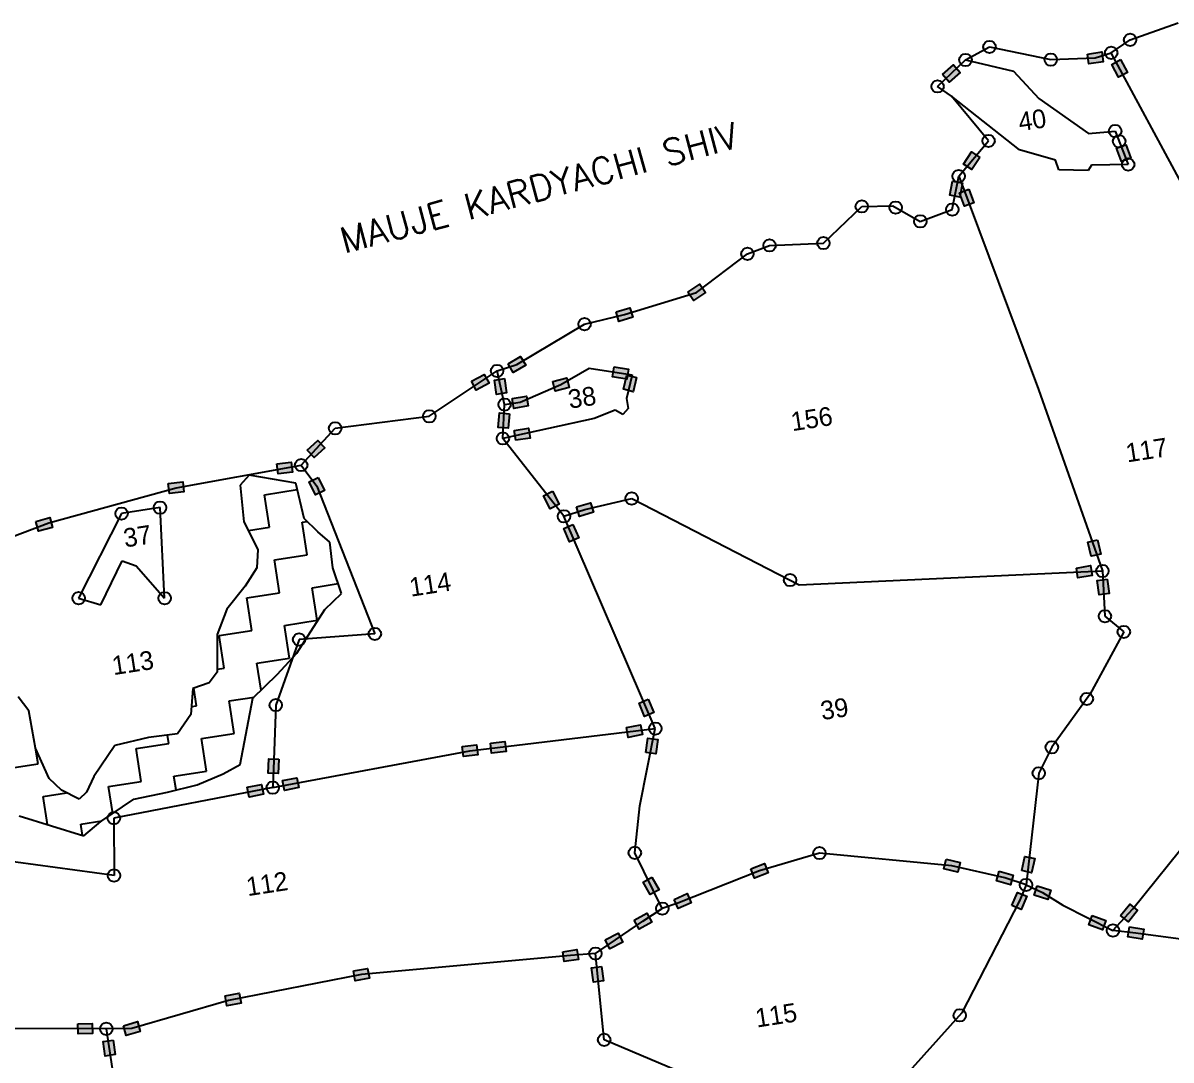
# Model space of a CAD drawing. Header units: metres. Extents: x 301485 to 306458, y 1961153 to 1964216.
# Drawn here: x 302531 to 303629, y 1962192 to 1963184 of the extents above; entities that cross this region are included whole.
import ezdxf

# ---------------------------------------------------------------- set-up
doc = ezdxf.new("R2010")
doc.units = ezdxf.units.M
for name, color, linetype in [('POLY_HATCH', 12, 'Continuous'), ('POLY_PARCEL', 6, 'Continuous'), ('TEXT_MAPOUT', 7, 'Continuous'), ('TEXT_PARCEL', 7, 'Continuous'), ('V_BOUND_LINE', 7, 'Continuous')]:
    doc.layers.add(name, color=color, linetype=linetype)
doc.styles.get("Standard").update_dxf_attribs({"font": 'simplex.shx'})
doc.styles.add('TEXT_MAP', font='')
doc.styles.get('TEXT_MAP').set_extended_font_data('Kruti Dev 050')

msp = doc.modelspace()

# ---------------------------------------------------------------- hatches: boundary and pattern name
for points in [[(303564.3, 1963146.9), (303562.9, 1963156.4), (303549.1, 1963154.3), (303550.6, 1963144.8)], [(303579, 1963132.1), (303587.5, 1963136.7), (303580.9, 1963148.9), (303572.4, 1963144.3)], [(303427.3, 1963136.7), (303420.9, 1963143.9), (303410.6, 1963134.7), (303416.9, 1963127.5)], [(303430.6, 1963049), (303438.6, 1963043.7), (303446.3, 1963055.3), (303438.3, 1963060.6)], [(303581.9, 1963051.4), (303590.8, 1963054.8), (303585.8, 1963067.8), (303576.9, 1963064.3)], [(303417.6, 1963019.2), (303427, 1963017.4), (303429.6, 1963031), (303420.2, 1963032.8)], [(303431.6, 1963008.6), (303440.6, 1963012), (303435.7, 1963025), (303426.8, 1963021.6)], [(303183.7, 1962926.1), (303178.4, 1962934), (303166.8, 1962926.3), (303172.2, 1962918.4)], [(303114.3, 1962902.4), (303111.5, 1962911.6), (303098.3, 1962907.5), (303101, 1962898.4)], [(303011.8, 1962856.7), (303006.9, 1962865), (302995, 1962857.9), (302999.9, 1962849.6)], [(303108.5, 1962843.3), (303110, 1962852.8), (303096.3, 1962854.9), (303094.8, 1962845.4)], [(302976.7, 1962839.4), (302972.1, 1962847.8), (302959.9, 1962841.3), (302964.5, 1962832.8)], [(302984, 1962828.6), (302993.5, 1962830), (302991.4, 1962843.7), (302981.9, 1962842.3)], [(303053.4, 1962835.2), (303051, 1962844.5), (303037.6, 1962840.9), (303040, 1962831.6)], [(303105.3, 1962833.5), (303114.6, 1962831.2), (303117.8, 1962844.7), (303108.5, 1962847)], [(303014.1, 1962817.6), (303012.5, 1962827.1), (302998.8, 1962824.7), (303000.5, 1962815.2)], [(302985.5, 1962797.1), (302995.1, 1962796.3), (302996.2, 1962810.1), (302986.6, 1962810.9)], [(303016, 1962786.9), (303014.5, 1962796.4), (303000.8, 1962794.1), (303002.3, 1962784.7)], [(302819.5, 1962777.6), (302813, 1962784.6), (302802.8, 1962775.2), (302809.3, 1962768.2)], [(302788.7, 1962754.3), (302787.5, 1962763.8), (302773.7, 1962762.1), (302774.9, 1962752.6)], [(302684.9, 1962735.5), (302683.7, 1962745), (302669.9, 1962743.3), (302671.1, 1962733.7)], [(302810.6, 1962732.5), (302819.2, 1962736.6), (302813.4, 1962749.1), (302804.7, 1962745.1)], [(303035.1, 1962719.2), (303043.7, 1962723.5), (303037.4, 1962735.9), (303028.9, 1962731.5)], [(303076.6, 1962715.8), (303073.8, 1962725), (303060.5, 1962721), (303063.3, 1962711.8)], [(302559.1, 1962701.4), (302556.5, 1962710.7), (302543.2, 1962707), (302545.8, 1962697.7)], [(303053.7, 1962687.5), (303062.5, 1962691.3), (303057, 1962704), (303048.2, 1962700.2)], [(303552.6, 1962673.8), (303562, 1962675.9), (303558.9, 1962689.5), (303549.6, 1962687.3)], [(303553.8, 1962655.3), (303552.2, 1962664.8), (303538.6, 1962662.5), (303540.1, 1962653)], [(303560.5, 1962637), (303570, 1962638.2), (303568.2, 1962652), (303558.6, 1962650.7)], [(303125.6, 1962520.5), (303134.4, 1962524.2), (303129, 1962537), (303120.2, 1962533.3)], [(303123.5, 1962503.1), (303121.7, 1962512.5), (303108.1, 1962510), (303109.8, 1962500.5)], [(303138.2, 1962498.4), (303128.7, 1962499.7), (303126.7, 1962486), (303136.2, 1962484.6)], [(302965.9, 1962483.7), (302964.8, 1962493.3), (302951, 1962491.6), (302952.2, 1962482.1)], [(302993, 1962487), (302991.9, 1962496.5), (302978.1, 1962494.9), (302979.2, 1962485.3)], [(302765.5, 1962466.2), (302775.1, 1962465.8), (302775.6, 1962479.7), (302766, 1962480)], [(302761, 1962446.1), (302759.1, 1962455.5), (302745.5, 1962452.9), (302747.4, 1962443.4)], [(302794.8, 1962452.5), (302792.9, 1962461.9), (302779.3, 1962459.2), (302781.2, 1962449.8)], [(303243.7, 1962371), (303240.2, 1962379.9), (303227.2, 1962374.8), (303230.8, 1962365.9)], [(303425.2, 1962371.4), (303427.4, 1962380.8), (303414, 1962384), (303411.7, 1962374.7)], [(303498.7, 1962384.6), (303489.4, 1962386.6), (303486.4, 1962373), (303495.8, 1962371)], [(303131, 1962350), (303139.4, 1962354.7), (303132.6, 1962366.8), (303124.3, 1962362.1)], [(303475.5, 1962359.5), (303478.1, 1962368.8), (303464.8, 1962372.5), (303462.2, 1962363.3)], [(303511.3, 1962345.3), (303514.2, 1962354.4), (303501, 1962358.6), (303498.1, 1962349.5)], [(303170.2, 1962342.3), (303166.3, 1962351), (303153.7, 1962345.3), (303157.6, 1962336.6)], [(303491.2, 1962348.5), (303482.4, 1962352.2), (303477, 1962339.5), (303485.8, 1962335.7)], [(303597.1, 1962334.9), (303589.6, 1962340.9), (303580.9, 1962330.2), (303588.3, 1962324.1)], [(303132.4, 1962323.8), (303127.8, 1962332.2), (303115.6, 1962325.5), (303120.2, 1962317.1)], [(303563.6, 1962316.4), (303566.8, 1962325.4), (303553.8, 1962330.1), (303550.5, 1962321)], [(303104.6, 1962304.5), (303100.2, 1962313), (303087.8, 1962306.8), (303092.2, 1962298.2)], [(303601.5, 1962307.4), (303603.1, 1962316.9), (303589.4, 1962319.2), (303587.8, 1962309.7)], [(303062.4, 1962288.1), (303060.8, 1962297.6), (303047.2, 1962295.3), (303048.7, 1962285.9)], [(302862.3, 1962270), (302860.6, 1962279.5), (302847, 1962277), (302848.7, 1962267.6)], [(303076.8, 1962266.2), (303086.3, 1962267.5), (303084.3, 1962281.3), (303074.8, 1962279.9)], [(302739.6, 1962246.2), (302737.8, 1962255.6), (302724.2, 1962253.1), (302726, 1962243.7)], [(302597.5, 1962217.1), (302597.2, 1962226.7), (302583.3, 1962226.3), (302583.6, 1962216.7)], [(302643, 1962219.2), (302640.3, 1962228.5), (302627, 1962224.6), (302629.7, 1962215.4)], [(302609.6, 1962195.6), (302619.1, 1962197), (302617.1, 1962210.8), (302607.6, 1962209.4)]]:
    msp.add_hatch(color=256).paths.add_polyline_path(points)

# ---------------------------------------------------------------- linework, layer by layer
for points in [[(303549.1, 1963154.3), (303562.9, 1963156.4), (303564.3, 1963146.9), (303550.6, 1963144.8)], [(303580.9, 1963148.9), (303587.5, 1963136.7), (303579, 1963132.1), (303572.4, 1963144.3)], [(303410.6, 1963134.7), (303420.9, 1963143.9), (303427.3, 1963136.7), (303416.9, 1963127.5)], [(303446.3, 1963055.3), (303438.6, 1963043.7), (303430.6, 1963049), (303438.3, 1963060.6)], [(303585.8, 1963067.8), (303590.8, 1963054.8), (303581.9, 1963051.4), (303576.9, 1963064.3)], [(303429.6, 1963031), (303427, 1963017.4), (303417.6, 1963019.2), (303420.2, 1963032.8)], [(303435.7, 1963025), (303440.6, 1963012), (303431.6, 1963008.6), (303426.8, 1963021.6)], [(303166.8, 1962926.3), (303178.4, 1962934), (303183.7, 1962926.1), (303172.2, 1962918.4)], [(303098.3, 1962907.5), (303111.5, 1962911.6), (303114.3, 1962902.4), (303101, 1962898.4)], [(302995, 1962857.9), (303006.9, 1962865), (303011.8, 1962856.7), (302999.9, 1962849.6)], [(303096.3, 1962854.9), (303110, 1962852.8), (303108.5, 1962843.3), (303094.8, 1962845.4)], [(302959.9, 1962841.3), (302972.1, 1962847.8), (302976.7, 1962839.4), (302964.5, 1962832.8)], [(302991.4, 1962843.7), (302993.5, 1962830), (302984, 1962828.6), (302981.9, 1962842.3)], [(303037.6, 1962840.9), (303051, 1962844.5), (303053.4, 1962835.2), (303040, 1962831.6)], [(303117.8, 1962844.7), (303114.6, 1962831.2), (303105.3, 1962833.5), (303108.5, 1962847)], [(302998.8, 1962824.7), (303012.5, 1962827.1), (303014.1, 1962817.6), (303000.5, 1962815.2)], [(302996.2, 1962810.1), (302995.1, 1962796.3), (302985.5, 1962797.1), (302986.6, 1962810.9)], [(303000.8, 1962794.1), (303014.5, 1962796.4), (303016, 1962786.9), (303002.3, 1962784.7)], [(302802.8, 1962775.2), (302813, 1962784.6), (302819.5, 1962777.6), (302809.3, 1962768.2)], [(302773.7, 1962762.1), (302787.5, 1962763.8), (302788.7, 1962754.3), (302774.9, 1962752.6)], [(302669.9, 1962743.3), (302683.7, 1962745), (302684.9, 1962735.5), (302671.1, 1962733.7)], [(302813.4, 1962749.1), (302819.2, 1962736.6), (302810.6, 1962732.5), (302804.7, 1962745.1)], [(303037.4, 1962735.9), (303043.7, 1962723.5), (303035.1, 1962719.2), (303028.9, 1962731.5)], [(303060.5, 1962721), (303073.8, 1962725), (303076.6, 1962715.8), (303063.3, 1962711.8)], [(302543.2, 1962707), (302556.5, 1962710.7), (302559.1, 1962701.4), (302545.8, 1962697.7)], [(303057, 1962704), (303062.5, 1962691.3), (303053.7, 1962687.5), (303048.2, 1962700.2)], [(303558.9, 1962689.5), (303562, 1962675.9), (303552.6, 1962673.8), (303549.6, 1962687.3)], [(303538.6, 1962662.5), (303552.2, 1962664.8), (303553.8, 1962655.3), (303540.1, 1962653)], [(303568.2, 1962652), (303570, 1962638.2), (303560.5, 1962637), (303558.6, 1962650.7)], [(303129, 1962537), (303134.4, 1962524.2), (303125.6, 1962520.5), (303120.2, 1962533.3)], [(303108.1, 1962510), (303121.7, 1962512.5), (303123.5, 1962503.1), (303109.8, 1962500.5)], [(303126.7, 1962486), (303128.7, 1962499.7), (303138.2, 1962498.4), (303136.2, 1962484.6)], [(302951, 1962491.6), (302964.8, 1962493.3), (302965.9, 1962483.7), (302952.2, 1962482.1)], [(302978.1, 1962494.9), (302991.9, 1962496.5), (302993, 1962487), (302979.2, 1962485.3)], [(302775.6, 1962479.7), (302775.1, 1962465.8), (302765.5, 1962466.2), (302766, 1962480)], [(302745.5, 1962452.9), (302759.1, 1962455.5), (302761, 1962446.1), (302747.4, 1962443.4)], [(302779.3, 1962459.2), (302792.9, 1962461.9), (302794.8, 1962452.5), (302781.2, 1962449.8)], [(303227.2, 1962374.8), (303240.2, 1962379.9), (303243.7, 1962371), (303230.8, 1962365.9)], [(303414, 1962384), (303427.4, 1962380.8), (303425.2, 1962371.4), (303411.7, 1962374.7)], [(303486.4, 1962373), (303489.4, 1962386.6), (303498.7, 1962384.6), (303495.8, 1962371)], [(303132.6, 1962366.8), (303139.4, 1962354.7), (303131, 1962350), (303124.3, 1962362.1)], [(303464.8, 1962372.5), (303478.1, 1962368.8), (303475.5, 1962359.5), (303462.2, 1962363.3)], [(303501, 1962358.6), (303514.2, 1962354.4), (303511.3, 1962345.3), (303498.1, 1962349.5)], [(303153.7, 1962345.3), (303166.3, 1962351), (303170.2, 1962342.3), (303157.6, 1962336.6)], [(303477, 1962339.5), (303482.4, 1962352.2), (303491.2, 1962348.5), (303485.8, 1962335.7)], [(303580.9, 1962330.2), (303589.6, 1962340.9), (303597.1, 1962334.9), (303588.3, 1962324.1)], [(303115.6, 1962325.5), (303127.8, 1962332.2), (303132.4, 1962323.8), (303120.2, 1962317.1)], [(303553.8, 1962330.1), (303566.8, 1962325.4), (303563.6, 1962316.4), (303550.5, 1962321)], [(303087.8, 1962306.8), (303100.2, 1962313), (303104.6, 1962304.5), (303092.2, 1962298.2)], [(303589.4, 1962319.2), (303603.1, 1962316.9), (303601.5, 1962307.4), (303587.8, 1962309.7)], [(303047.2, 1962295.3), (303060.8, 1962297.6), (303062.4, 1962288.1), (303048.7, 1962285.9)], [(302847, 1962277), (302860.6, 1962279.5), (302862.3, 1962270), (302848.7, 1962267.6)], [(303084.3, 1962281.3), (303086.3, 1962267.5), (303076.8, 1962266.2), (303074.8, 1962279.9)], [(302724.2, 1962253.1), (302737.8, 1962255.6), (302739.6, 1962246.2), (302726, 1962243.7)], [(302583.3, 1962226.3), (302597.2, 1962226.7), (302597.5, 1962217.1), (302583.6, 1962216.7)], [(302627, 1962224.6), (302640.3, 1962228.5), (302643, 1962219.2), (302629.7, 1962215.4)], [(302617.1, 1962210.8), (302619.1, 1962197), (302609.6, 1962195.6), (302607.6, 1962209.4)]]:
    msp.add_lwpolyline(points, close=True)
for centre in [(303590, 1963167.9), (303455.5, 1963161.1), (303571.9, 1963155.4), (303432.5, 1963148.6), (303514.1, 1963148.9), (303405.8, 1963123.3), (303575.7, 1963080.6), (303454.6, 1963071.2), (303579.5, 1963070.8), (303588.1, 1963048.6), (303426, 1963037.4), (303333.3, 1963008.5), (303365.7, 1963007.4), (303419.9, 1963005.5), (303389.3, 1962994.2), (303245.1, 1962971.2), (303296.6, 1962973.4), (303223.9, 1962963.1), (303068.1, 1962895.8), (302984.4, 1962851.1), (302991.6, 1962818.9), (302919.6, 1962807.7), (302829.5, 1962796.2), (302990, 1962786.5), (302797, 1962761), (303113.2, 1962729), (302625.2, 1962714.6), (302662, 1962720.3), (303048.4, 1962712), (303563.5, 1962659.7), (303264.7, 1962651), (302584.1, 1962633.7), (302666.4, 1962633.6), (303565.9, 1962616.4), (302795, 1962594.1), (302867.5, 1962599.5), (303584, 1962601.4), (303548.6, 1962537.3), (302772.7, 1962531.4), (303135.8, 1962508.9), (303515.1, 1962491), (303502.6, 1962466.2), (302769.8, 1962452.4), (302617.8, 1962423.1), (303116.2, 1962390), (303292.8, 1962389.8), (302618, 1962368.3), (303490.4, 1962359.3), (303142.5, 1962336.7), (303573.6, 1962315.7), (303078.5, 1962293.6), (303427, 1962234.5), (302610.6, 1962221.6), (303086.9, 1962211.1)]:
    msp.add_circle(centre, 5.94)
at = {"layer": 'POLY_HATCH'}
for p, q in [((302747.4, 1962751.5), (302738.8, 1962741.9)), ((302791.8, 1962743.7), (302747.4, 1962751.5)), ((302738.8, 1962741.9), (302742.3, 1962706.6)), ((302799.8, 1962710), (302791.8, 1962743.7)), ((302812.8, 1962697.3), (302799.8, 1962710)), ((302742.3, 1962706.6), (302755.6, 1962680.2)), ((302824.5, 1962687.1), (302812.8, 1962697.3)), ((302827.3, 1962662.7), (302824.5, 1962687.1)), ((302755.6, 1962680.2), (302754.7, 1962662.6)), ((302754.7, 1962662.6), (302743.5, 1962645.2)), ((302835.7, 1962638.3), (302827.3, 1962662.7)), ((302743.5, 1962645.2), (302725.8, 1962623.2)), ((302819.6, 1962622.9), (302835.7, 1962638.3)), ((302725.8, 1962623.2), (302716.6, 1962598.8)), ((302792.9, 1962581.2), (302819.6, 1962622.9)), ((302716.6, 1962598.8), (302716.6, 1962563)), ((302774, 1962560.8), (302792.9, 1962581.2)), ((302716.6, 1962563), (302709, 1962552.6)), ((302750.9, 1962537.9), (302774, 1962560.8)), ((302693.3, 1962547.4), (302691.6, 1962522.4)), ((302709, 1962552.6), (302693.3, 1962547.4)), ((302536.5, 1962526), (302526.3, 1962539.2)), ((302738.6, 1962474.4), (302750.9, 1962537.9)), ((302543, 1962490.3), (302536.5, 1962526)), ((302691.6, 1962522.4), (302678.8, 1962503.8)), ((302650.9, 1962500.5), (302618.9, 1962492.8)), ((302678.8, 1962503.8), (302650.9, 1962500.5)), ((302555.8, 1962461), (302543, 1962490.3)), ((302618.9, 1962492.8), (302598.7, 1962463)), ((302697.4, 1962455.2), (302722.5, 1962465.5)), ((302722.5, 1962465.5), (302738.6, 1962474.4)), ((302567.6, 1962449.9), (302555.8, 1962461)), ((302598.7, 1962463), (302591.8, 1962448.2)), ((302669, 1962448.1), (302697.4, 1962455.2)), ((302584.5, 1962441.5), (302567.6, 1962449.9)), ((302591.8, 1962448.2), (302584.5, 1962441.5)), ((302637, 1962441.3), (302669, 1962448.1)), ((302605.3, 1962419.9), (302637, 1962441.3)), ((302527.2, 1962425.3), (302589, 1962406.4)), ((302589, 1962406.4), (302605.3, 1962419.9))]:
    msp.add_line(p, q, dxfattribs=at)
at = {"layer": 'POLY_HATCH', "linetype": 'Continuous'}
for p, q in [((302761.8, 1962732.7), (302793.1, 1962737.6)), ((302766.6, 1962701.5), (302761.8, 1962732.7)), ((302793.1, 1962737.6), (302792.7, 1962739.8)), ((302746.5, 1962698.4), (302766.6, 1962701.5)), ((302797.9, 1962706.3), (302802.8, 1962707)), ((302802.7, 1962675), (302797.9, 1962706.3)), ((302771.4, 1962670.2), (302802.7, 1962675)), ((302776.3, 1962638.9), (302771.4, 1962670.2)), ((302807.5, 1962643.7), (302832.5, 1962647.6)), ((302812.4, 1962612.5), (302807.5, 1962643.7)), ((302745, 1962634.1), (302776.3, 1962638.9)), ((302749.8, 1962602.8), (302745, 1962634.1)), ((302781.1, 1962607.6), (302812.4, 1962612.5)), ((302718.5, 1962598), (302749.8, 1962602.8)), ((302723.3, 1962566.7), (302718.5, 1962598)), ((302785.9, 1962576.4), (302781.1, 1962607.6)), ((302754.6, 1962571.5), (302785.9, 1962576.4)), ((302716.6, 1962565.7), (302723.3, 1962566.7)), ((302758.6, 1962545.6), (302754.6, 1962571.5)), ((302696.9, 1962530.6), (302694.2, 1962547.7)), ((302728.2, 1962535.4), (302752.1, 1962539.1)), ((302733, 1962504.2), (302728.2, 1962535.4)), ((302692.1, 1962529.9), (302696.9, 1962530.6)), ((302670.4, 1962494.5), (302669.2, 1962502.7)), ((302701.7, 1962499.4), (302733, 1962504.2)), ((302706.5, 1962468.1), (302701.7, 1962499.4)), ((302545.3, 1962475.3), (302543, 1962490.2)), ((302639.1, 1962489.7), (302670.4, 1962494.5)), ((302644, 1962458.4), (302639.1, 1962489.7)), ((302514, 1962470.5), (302545.3, 1962475.3)), ((302675.2, 1962463.3), (302706.5, 1962468.1)), ((302612.7, 1962453.6), (302644, 1962458.4)), ((302677.3, 1962450.2), (302675.2, 1962463.3)), ((302550.1, 1962444), (302572.6, 1962447.5)), ((302554.3, 1962417), (302550.1, 1962444)), ((302616.7, 1962427.6), (302612.7, 1962453.6)), ((302586.2, 1962417.5), (302606.4, 1962420.6)), ((302587.9, 1962406.7), (302586.2, 1962417.5))]:
    msp.add_line(p, q, dxfattribs=at)
at = {"layer": 'POLY_PARCEL'}
for p, q in [((303432.5, 1963148.6), (303478.5, 1963137.9)), ((303641.1, 1963027.1), (303571.9, 1963155.4)), ((303478.5, 1963137.9), (303502.6, 1963111.8)), ((303484.3, 1963062.5), (303419.1, 1963113.9)), ((303502.6, 1963111.8), (303550.2, 1963078.4)), ((303550.2, 1963078.4), (303575.7, 1963080.6)), ((303575.7, 1963080.6), (303588.1, 1963048.6)), ((303518.5, 1963052.9), (303484.3, 1963062.5)), ((303521.7, 1963043.6), (303518.5, 1963052.9)), ((303553.2, 1963047.9), (303550, 1963042.8)), ((303588.1, 1963048.6), (303553.2, 1963047.9)), ((303426, 1963037.4), (303502.3, 1962833.3)), ((303550, 1963042.8), (303521.7, 1963043.6)), ((302991.6, 1962818.9), (302984.4, 1962851.1)), ((303045.5, 1962838.1), (303072.6, 1962853.7)), ((303072.6, 1962853.7), (303113.5, 1962847.4)), ((303113.5, 1962847.4), (303108.1, 1962824.8)), ((303006.5, 1962821.1), (303045.5, 1962838.1)), ((303502.3, 1962833.3), (303563.5, 1962659.7)), ((302990, 1962786.5), (302991.6, 1962818.9)), ((302991.6, 1962818.9), (303006.5, 1962821.1)), ((303108.1, 1962824.8), (303109.9, 1962815.3)), ((303097.5, 1962813.4), (303077.2, 1962805.6)), ((303104.7, 1962809.3), (303097.5, 1962813.4)), ((303109.9, 1962815.3), (303104.7, 1962809.3)), ((303077.2, 1962805.6), (302990, 1962786.5)), ((303048.4, 1962712), (302990, 1962786.5)), ((302797, 1962761), (302812, 1962740.8)), ((302812, 1962740.8), (302867.5, 1962599.5)), ((303068.5, 1962718.4), (303113.2, 1962729)), ((303113.2, 1962729), (303273.5, 1962646.4)), ((302662, 1962720.3), (302625.2, 1962714.6)), ((302666.4, 1962633.6), (302662, 1962720.3)), ((303048.4, 1962712), (303068.5, 1962718.4)), ((302625.2, 1962714.6), (302584.1, 1962633.7)), ((303135.8, 1962508.9), (303048.4, 1962712)), ((302605.5, 1962627.4), (302625.8, 1962669.4)), ((302625.8, 1962669.4), (302639.3, 1962664.5)), ((302639.3, 1962664.5), (302666.4, 1962633.6)), ((303273.5, 1962646.4), (303563.5, 1962659.7)), ((303563.5, 1962659.7), (303565.9, 1962616.4)), ((302584.1, 1962633.7), (302605.5, 1962627.4)), ((303565.9, 1962616.4), (303584, 1962601.4)), ((302867.5, 1962599.5), (302795, 1962594.1)), ((303584, 1962601.4), (303551.6, 1962541.4)), ((302795, 1962594.1), (302772.7, 1962531.4)), ((302772.7, 1962531.4), (302769.8, 1962452.4)), ((303551.6, 1962541.4), (303515.1, 1962491)), ((302958.5, 1962487.7), (303135.8, 1962508.9)), ((303121.1, 1962434.9), (303135.8, 1962508.9)), ((302769.8, 1962452.4), (302958.5, 1962487.7)), ((303515.1, 1962491), (303502.6, 1962466.2)), ((303502.6, 1962466.2), (303490.4, 1962359.3)), ((302769.8, 1962452.4), (302617.8, 1962423.1)), ((303116.2, 1962390), (303121.1, 1962434.9)), ((302617.8, 1962423.1), (302618, 1962368.3)), ((303592.5, 1962336.4), (303649.1, 1962406.5)), ((303142.5, 1962336.7), (303116.2, 1962390)), ((303292.8, 1962389.8), (303235.5, 1962372.9)), ((303419.6, 1962377.7), (303292.8, 1962389.8)), ((302618, 1962368.3), (302497.1, 1962384.8)), ((303470.2, 1962366), (303419.6, 1962377.7)), ((303235.5, 1962372.9), (303157.3, 1962341.9)), ((303490.4, 1962359.3), (303470.2, 1962366)), ((303490.4, 1962359.3), (303484.1, 1962344)), ((303490.4, 1962359.3), (303506.1, 1962352)), ((303506.1, 1962352), (303525.5, 1962340)), ((303124, 1962324.7), (303142.5, 1962336.7)), ((303157.3, 1962341.9), (303142.5, 1962336.7)), ((303484.1, 1962344), (303429.1, 1962236.8)), ((303525.5, 1962340), (303573.6, 1962315.7)), ((303573.6, 1962315.7), (303592.5, 1962336.4)), ((303078.5, 1962293.6), (303124, 1962324.7)), ((303595.5, 1962313.3), (303573.6, 1962315.7)), ((303689.6, 1962300.3), (303595.5, 1962313.3)), ((303054.8, 1962291.7), (302854.7, 1962273.5)), ((303078.5, 1962293.6), (303054.8, 1962291.7)), ((303086.9, 1962211.1), (303078.5, 1962293.6)), ((302854.7, 1962273.5), (302727.6, 1962248.8)), ((302727.6, 1962248.8), (302635, 1962221.9)), ((303429.1, 1962236.8), (303370.3, 1962171.6)), ((302610.6, 1962221.6), (302510.7, 1962222.1)), ((302635, 1962221.9), (302610.6, 1962221.6)), ((302610.6, 1962221.6), (302617.2, 1962177.3)), ((303182.4, 1962170.7), (303086.9, 1962211.1))]:
    msp.add_line(p, q, dxfattribs=at)
at = {"layer": 'V_BOUND_LINE'}
for p, q in [((303590, 1963167.9), (303636.1, 1963184)), ((303432.5, 1963148.6), (303455.5, 1963161.1)), ((303455.5, 1963161.1), (303514.1, 1963148.9)), ((303571.9, 1963155.4), (303590, 1963167.9)), ((303405.8, 1963123.3), (303432.5, 1963148.6)), ((303514.1, 1963148.9), (303556.7, 1963150.6)), ((303556.7, 1963150.6), (303571.9, 1963155.4)), ((303419.1, 1963113.9), (303405.8, 1963123.3)), ((303454.6, 1963071.2), (303419.1, 1963113.9)), ((303426, 1963037.4), (303454.6, 1963071.2)), ((303419.9, 1963005.5), (303426, 1963037.4)), ((303296.6, 1962973.4), (303333.3, 1963008.5)), ((303333.3, 1963008.5), (303363, 1963009)), ((303363, 1963009), (303389.3, 1962994.2)), ((303389.3, 1962994.2), (303419.9, 1963005.5)), ((303223.9, 1962963.1), (303245.1, 1962971.2)), ((303245.1, 1962971.2), (303296.6, 1962973.4)), ((303175.3, 1962926.2), (303223.9, 1962963.1)), ((303106.3, 1962905), (303175.3, 1962926.2)), ((303068.1, 1962895.8), (303106.3, 1962905)), ((303003.4, 1962857.3), (303068.1, 1962895.8)), ((302919.6, 1962807.7), (302984.4, 1962851.1)), ((302984.4, 1962851.1), (303003.4, 1962857.3)), ((302829.5, 1962796.2), (302919.6, 1962807.7)), ((302797, 1962761), (302829.5, 1962796.2)), ((302677.4, 1962739.4), (302797, 1962761)), ((302555.6, 1962705.9), (302677.4, 1962739.4)), ((302477.3, 1962675.9), (302555.6, 1962705.9))]:
    msp.add_line(p, q, dxfattribs=at)

# ---------------------------------------------------------------- texts
at = {"layer": 'TEXT_MAPOUT'}
msp.add_text('MAUJE KARDYACHI SHIV', height=24.918, rotation=15.0914, dxfattribs=at).set_placement((302838.3, 1962963.3))
at = {"layer": 'TEXT_PARCEL', "style": 'TEXT_MAP'}
for s, p in [('40', (303484.5, 1963080.3)), ('38', (303053.9, 1962814.9)), ('156', (303266.9, 1962793.4)), ('117', (303587.3, 1962763.5)), ('37', (302628.5, 1962682.1)), ('114', (302901.9, 1962635)), ('113', (302617.5, 1962560)), ('39', (303295.3, 1962516.9)), ('112', (302745.9, 1962348.5)), ('115', (303232.9, 1962222.8))]:
    msp.add_text(s, height=17.94, rotation=8.7555, dxfattribs=at).set_placement(p)

doc.saveas('drawing.dxf')
